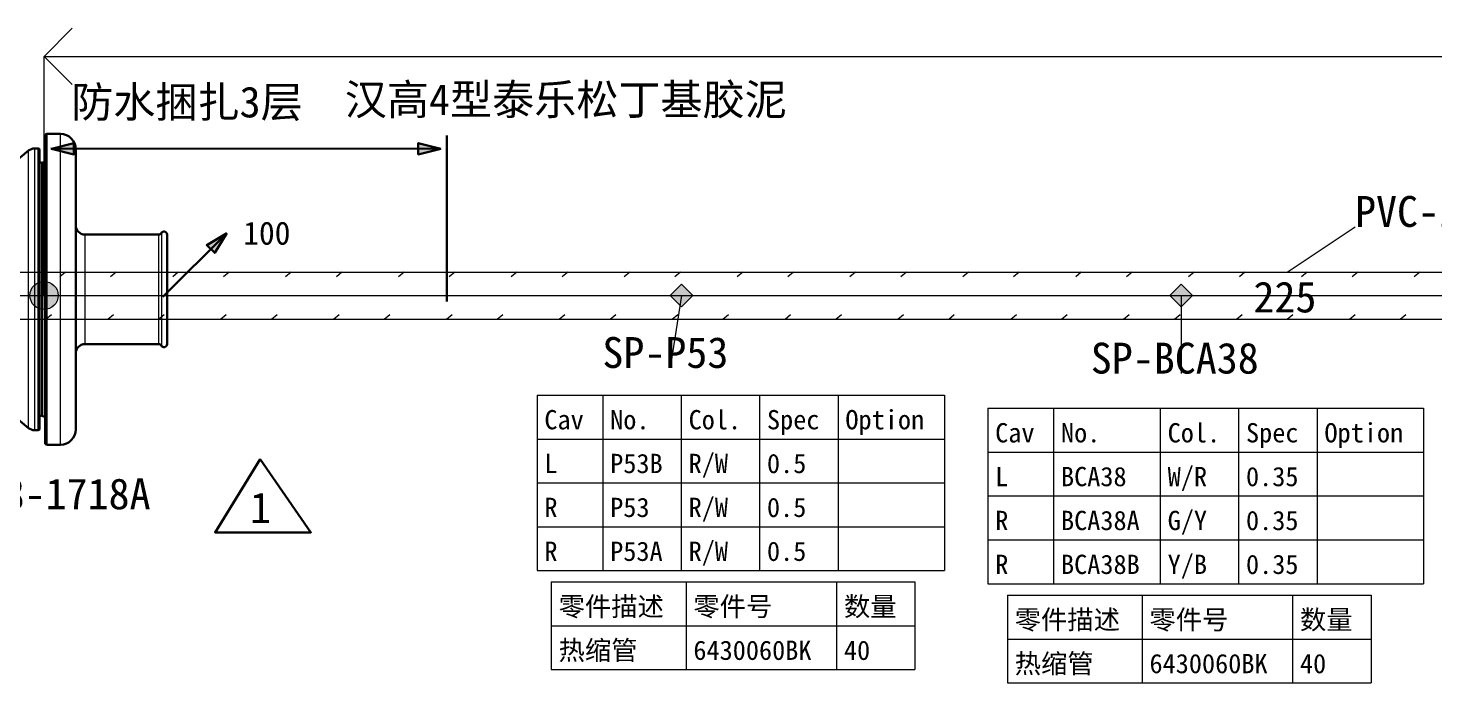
# Model space of a CAD drawing. Header units: millimetres. Extents: x 6 to 3615, y -854 to 0.
# Drawn here: x 693 to 817.5, y -599.5 to -541.5 of the extents above; entities that cross this region are included whole.
import ezdxf

# ---------------------------------------------------------------- set-up
doc = ezdxf.new("R2010")
doc.units = ezdxf.units.MM
doc.styles.add('4eff5b8b_Style', font='simfang.ttf')

msp = doc.modelspace()

# ---------------------------------------------------------------- hatches: boundary and pattern name
for points in [[(697.06, -551.69), (695.06, -552.19), (697.06, -552.69)], [(727.56, -551.69), (729.56, -552.19), (727.56, -552.69)], [(709.54, -561.42), (710.6, -559.66), (708.83, -560.72)], [(750.88, -566.19), (749.88, -565.19), (750.88, -564.19), (751.88, -565.19)], [(795.15, -566.19), (794.15, -565.19), (795.15, -564.19), (796.15, -565.19)]]:
    msp.add_hatch(color=256).paths.add_polyline_path(points)
h = msp.add_hatch(color=256)
edge = h.paths.add_edge_path()
edge.add_arc((694.41, -565.19), 1.25, 0, 360)
h = msp.add_hatch(color=256)
edge = h.paths.add_edge_path()
edge.add_arc((694.41, -565.19), 1.25, 0, 360)

# ---------------------------------------------------------------- linework, layer by layer
at = {"linetype": 'Continuous', "lineweight": 30}
for p, q in [((695.06, -552.19), (697.06, -551.69)), ((697.06, -551.69), (695.06, -552.19)), ((697.06, -552.69), (697.06, -551.69)), ((697.06, -552.69), (697.06, -551.69)), ((729.56, -552.19), (727.56, -551.69)), ((727.56, -552.69), (727.56, -551.69)), ((727.56, -552.69), (727.56, -551.69)), ((727.56, -551.69), (729.56, -552.19)), ((695.06, -552.19), (697.06, -552.69)), ((695.06, -552.19), (697.06, -552.69)), ((729.56, -552.19), (727.56, -552.69)), ((729.56, -552.19), (727.56, -552.69)), ((710.6, -559.66), (708.83, -560.72)), ((710.6, -559.66), (708.83, -560.72)), ((710.6, -559.66), (709.54, -561.42)), ((709.54, -561.42), (710.6, -559.66)), ((708.83, -560.72), (709.54, -561.42)), ((708.83, -560.72), (709.54, -561.42))]:
    msp.add_line(p, q, dxfattribs=at)
at = {"linetype": 'Continuous', "lineweight": 13}
for p, q in [((749.88, -565.19), (750.88, -564.19)), ((749.88, -565.19), (750.88, -564.19)), ((749.88, -565.19), (750.88, -566.19)), ((750.88, -566.19), (749.88, -565.19)), ((750.88, -564.19), (751.88, -565.19)), ((750.88, -564.19), (751.88, -565.19)), ((751.88, -565.19), (750.88, -566.19)), ((751.88, -565.19), (750.88, -566.19)), ((794.15, -565.19), (795.15, -564.19)), ((794.15, -565.19), (795.15, -564.19)), ((794.15, -565.19), (795.15, -566.19)), ((795.15, -566.19), (794.15, -565.19)), ((795.15, -564.19), (796.15, -565.19)), ((795.15, -564.19), (796.15, -565.19)), ((796.15, -565.19), (795.15, -566.19)), ((796.15, -565.19), (795.15, -566.19))]:
    msp.add_line(p, q, dxfattribs=at)
for points in [[(694.41, -544), (696.91, -541.5)], [(694.41, -544), (974.56, -544)], [(694.41, -565.19), (694.41, -544)], [(694.41, -544), (696.91, -546.5)], [(694.65, -550.88), (694.65, -578.41)], [(695.87, -578.41), (695.87, -550.88)], [(693.05, -576.94), (693.05, -552.35)], [(693.57, -552.16), (693.57, -577.12)], [(693.89, -577.12), (693.89, -552.16)], [(804.56, -563.11), (810.56, -559.11)], [(698.03, -559.79), (698.03, -569.5)], [(704.58, -569.5), (704.58, -559.79)], [(704.81, -559.65), (704.81, -569.64)], [(634.56, -565.19), (974.56, -565.19)], [(750.88, -565.19), (749.88, -571.61)], [(795.15, -565.19), (795.15, -572.11)], [(738.09, -574.02), (774.2, -574.02)], [(738.09, -574.02), (738.09, -589.57)], [(738.09, -574.02), (774.2, -574.02)], [(743.92, -574.02), (743.92, -589.57)], [(750.87, -574.02), (750.87, -589.57)], [(757.81, -574.02), (757.81, -589.57)], [(764.76, -574.02), (764.76, -589.57)], [(774.2, -574.02), (774.2, -589.57)], [(778.03, -575.18), (816.64, -575.18)], [(778.03, -575.18), (778.03, -590.73)], [(778.03, -575.18), (816.64, -575.18)], [(783.86, -575.18), (783.86, -590.73)], [(793.3, -575.18), (793.3, -590.73)], [(800.25, -575.18), (800.25, -590.73)], [(807.2, -575.18), (807.2, -590.73)], [(816.64, -575.18), (816.64, -590.73)], [(738.09, -577.91), (774.2, -577.91)], [(778.03, -579.07), (816.64, -579.07)], [(738.09, -581.79), (774.2, -581.79)], [(778.03, -582.95), (816.64, -582.95)], [(738.09, -585.68), (774.2, -585.68)], [(778.03, -586.84), (816.64, -586.84)], [(738.09, -589.57), (774.2, -589.57)], [(739.35, -590.57), (771.57, -590.57)], [(739.35, -590.57), (739.35, -598.34)], [(739.35, -590.57), (771.57, -590.57)], [(751.29, -590.57), (751.29, -598.34)], [(764.62, -590.57), (764.62, -598.34)], [(771.57, -590.57), (771.57, -598.34)], [(778.03, -590.73), (816.64, -590.73)], [(779.76, -591.74), (811.98, -591.74)], [(779.76, -591.74), (779.76, -599.52)], [(779.76, -591.74), (811.98, -591.74)], [(791.7, -591.74), (791.7, -599.52)], [(805.03, -591.74), (805.03, -599.52)], [(811.98, -591.74), (811.98, -599.52)], [(739.35, -594.46), (771.57, -594.46)], [(779.76, -595.63), (811.98, -595.63)], [(739.35, -598.34), (771.57, -598.34)], [(779.76, -599.52), (811.98, -599.52)]]:
    msp.add_lwpolyline(points, dxfattribs=at)
at = {"linetype": 'Continuous', "lineweight": 30}
for points in [[(694.52, -578.27), (694.52, -551.02)], [(694.62, -565.81), (694.62, -551.11)], [(695.87, -550.88), (694.65, -550.88)], [(730.09, -565.71), (730.09, -551.01)], [(693.05, -552.35), (690.99, -554.07), (690.99, -575.22), (693.05, -576.94)], [(693.89, -552.16), (693.57, -552.16)], [(694.02, -553.36), (694.02, -552.3), (694.02, -576.99), (694.02, -575.93)], [(729.56, -552.19), (695.01, -552.18)], [(697.22, -552.23), (697.22, -577.06)], [(694.25, -553.44), (694.25, -575.84)], [(704.58, -559.79), (698.03, -559.79)], [(704.94, -565.31), (710.6, -559.66)], [(705.31, -559.79), (705.31, -569.5)], [(698.03, -569.5), (704.58, -569.5)], [(693.57, -577.12), (693.89, -577.12)], [(694.65, -578.41), (695.87, -578.41)], [(713.56, -579.69), (709.56, -586.19), (718.06, -586.19), (713.56, -579.69)]]:
    msp.add_lwpolyline(points, dxfattribs=at)
for points in [[(695.06, -552.19), (697.06, -552.69), (697.06, -551.69)], [(729.56, -552.19), (727.56, -552.69), (727.56, -551.69)], [(710.6, -559.66), (708.83, -560.72), (709.54, -561.42)]]:
    msp.add_lwpolyline(points, close=True, dxfattribs=at)
at = {"linetype": 'Continuous', "lineweight": 0}
for points in [[(689.56, -563.11), (694.56, -563.11)], [(694.56, -563.11), (699.56, -563.11)], [(696.31, -563.11), (695.81, -563.53)], [(699.56, -563.11), (704.56, -563.11)], [(700.81, -563.11), (700.31, -563.53)], [(704.56, -563.11), (709.56, -563.11)], [(706.31, -563.11), (705.81, -563.53)], [(709.56, -563.11), (714.56, -563.11)], [(710.81, -563.11), (710.31, -563.53)], [(714.56, -563.11), (719.56, -563.11)], [(716.31, -563.11), (715.81, -563.53)], [(719.56, -563.11), (724.56, -563.11)], [(720.81, -563.11), (720.31, -563.53)], [(724.56, -563.11), (729.56, -563.11)], [(726.31, -563.11), (725.81, -563.53)], [(729.56, -563.11), (734.56, -563.11)], [(730.81, -563.11), (730.31, -563.53)], [(734.56, -563.11), (739.56, -563.11)], [(736.31, -563.11), (735.81, -563.53)], [(739.56, -563.11), (744.56, -563.11)], [(740.81, -563.11), (740.31, -563.53)], [(744.56, -563.11), (749.56, -563.11)], [(746.31, -563.11), (745.81, -563.53)], [(749.56, -563.11), (754.56, -563.11)], [(750.81, -563.11), (750.31, -563.53)], [(754.56, -563.11), (759.56, -563.11)], [(756.31, -563.11), (755.81, -563.53)], [(759.56, -563.11), (764.56, -563.11)], [(760.81, -563.11), (760.31, -563.53)], [(764.56, -563.11), (769.56, -563.11)], [(766.31, -563.11), (765.81, -563.53)], [(769.56, -563.11), (774.56, -563.11)], [(770.81, -563.11), (770.31, -563.53)], [(774.56, -563.11), (779.56, -563.11)], [(776.31, -563.11), (775.81, -563.53)], [(779.56, -563.11), (784.56, -563.11)], [(780.81, -563.11), (780.31, -563.53)], [(784.56, -563.11), (789.56, -563.11)], [(786.31, -563.11), (785.81, -563.53)], [(789.56, -563.11), (794.56, -563.11)], [(790.81, -563.11), (790.31, -563.53)], [(794.56, -563.11), (799.56, -563.11)], [(796.31, -563.11), (795.81, -563.53)], [(799.56, -563.11), (804.56, -563.11)], [(800.81, -563.11), (800.31, -563.53)], [(804.56, -563.11), (809.56, -563.11)], [(806.31, -563.11), (805.81, -563.53)], [(809.56, -563.11), (814.56, -563.11)], [(810.81, -563.11), (810.31, -563.53)], [(814.56, -563.11), (819.56, -563.11)], [(816.31, -563.11), (815.81, -563.53)], [(689.56, -567.28), (694.56, -567.28)], [(694.56, -567.28), (695.06, -566.86)], [(694.56, -567.28), (699.56, -567.28)], [(699.56, -567.28), (704.56, -567.28)], [(700.06, -567.28), (700.56, -566.86)], [(704.56, -567.28), (705.06, -566.86)], [(704.56, -567.28), (709.56, -567.28)], [(709.56, -567.28), (714.56, -567.28)], [(710.06, -567.28), (710.56, -566.86)], [(714.56, -567.28), (715.06, -566.86)], [(714.56, -567.28), (719.56, -567.28)], [(719.56, -567.28), (724.56, -567.28)], [(720.06, -567.28), (720.56, -566.86)], [(724.56, -567.28), (725.06, -566.86)], [(724.56, -567.28), (729.56, -567.28)], [(729.56, -567.28), (734.56, -567.28)], [(730.06, -567.28), (730.56, -566.86)], [(734.56, -567.28), (735.06, -566.86)], [(734.56, -567.28), (739.56, -567.28)], [(739.56, -567.28), (744.56, -567.28)], [(740.06, -567.28), (740.56, -566.86)], [(744.56, -567.28), (745.06, -566.86)], [(744.56, -567.28), (749.56, -567.28)], [(749.56, -567.28), (754.56, -567.28)], [(750.06, -567.28), (750.56, -566.86)], [(754.56, -567.28), (755.06, -566.86)], [(754.56, -567.28), (759.56, -567.28)], [(759.56, -567.28), (764.56, -567.28)], [(760.06, -567.28), (760.56, -566.86)], [(764.56, -567.28), (765.06, -566.86)], [(764.56, -567.28), (769.56, -567.28)], [(769.56, -567.28), (774.56, -567.28)], [(770.06, -567.28), (770.56, -566.86)], [(774.56, -567.28), (775.06, -566.86)], [(774.56, -567.28), (779.56, -567.28)], [(779.56, -567.28), (784.56, -567.28)], [(780.06, -567.28), (780.56, -566.86)], [(784.56, -567.28), (785.06, -566.86)], [(784.56, -567.28), (789.56, -567.28)], [(789.56, -567.28), (794.56, -567.28)], [(790.06, -567.28), (790.56, -566.86)], [(794.56, -567.28), (795.06, -566.86)], [(794.56, -567.28), (799.56, -567.28)], [(799.56, -567.28), (804.56, -567.28)], [(800.06, -567.28), (800.56, -566.86)], [(804.56, -567.28), (805.06, -566.86)], [(804.56, -567.28), (809.56, -567.28)], [(809.56, -567.28), (814.56, -567.28)], [(810.06, -567.28), (810.56, -566.86)], [(814.56, -567.28), (815.06, -566.86)], [(814.56, -567.28), (819.56, -567.28)]]:
    msp.add_lwpolyline(points, dxfattribs=at)
at = {"linetype": 'Continuous', "lineweight": 13}
for points in [[(749.88, -565.19), (750.88, -564.19), (751.88, -565.19), (750.88, -566.19)], [(794.15, -565.19), (795.15, -564.19), (796.15, -565.19), (795.15, -566.19)]]:
    msp.add_lwpolyline(points, close=True, dxfattribs=at)
msp.add_circle((694.41, -565.19), 1.25, dxfattribs=at)
msp.add_circle((694.41, -565.19), 1.25, dxfattribs=at)
msp.add_circle((694.41, -565.19), 1.25, dxfattribs=at)
msp.add_circle((694.41, -565.19), 1.25, dxfattribs=at)
at = {"linetype": 'Continuous', "lineweight": 30}
for centre, radius, start, end in [((694.65, -551.01), 0.134, 90, -180), ((695.87, -552.23), 1.35, 0, 90), ((693.57, -552.98), 0.816, 90, 130), ((693.89, -552.3), 0.134, 0, 90), ((694.31, -552.96), 0.485, -126, -97), ((694.4, -553.58), 0.201, 53, 138), ((698.03, -558.98), 0.809, -180, -90), ((704.58, -559.52), 0.266, -91, -30), ((705.04, -559.79), 0.27, 0, 150), ((698.03, -570.31), 0.809, 90, -180), ((704.58, -569.77), 0.268, 30, 90), ((705.04, -569.5), 0.27, -150, 0), ((694.31, -576.32), 0.485, 97, 126), ((694.4, -575.71), 0.201, -138, -53), ((693.57, -576.31), 0.816, -130, -90), ((693.89, -576.99), 0.134, -90, 0), ((695.87, -577.06), 1.35, -90, 0), ((694.65, -578.27), 0.134, -180, -90)]:
    msp.add_arc(centre, radius, start, end, dxfattribs=at)

# ---------------------------------------------------------------- texts
at = {"linetype": 'Continuous', "style": '4eff5b8b_Style'}
for s, height, p in [('防水捆扎3层', 2.734, (696.82, -549.41)), ('汉高4型泰乐松丁基胶泥', 2.7344, (721.06, -549.19)), ('PVC-19', 2.734, (810.56, -559.11)), ('100', 2.051, (712.06, -560.69)), ('225', 2.734, (801.56, -566.69)), ('SP-P53', 2.734, (743.88, -571.61)), ('SP-BCA38', 2.734, (787.15, -572.11)), ('Cav', 1.709, (738.74, -577.05)), ('No.', 1.709, (744.57, -577.05)), ('Col.', 1.709, (751.52, -577.05)), ('Spec', 1.709, (758.46, -577.05)), ('Option', 1.709, (765.41, -577.05)), ('Cav', 1.709, (778.68, -578.21)), ('No.', 1.709, (784.51, -578.21)), ('Col.', 1.709, (793.96, -578.21)), ('Spec', 1.709, (800.9, -578.21)), ('Option', 1.709, (807.85, -578.21)), ('R/W', 1.709, (751.52, -580.93)), ('L', 1.71, (738.74, -580.93)), ('P53B', 1.709, (744.57, -580.93)), ('0.5', 1.709, (758.46, -580.93)), ('BCA38', 1.709, (784.51, -582.09)), ('W/R', 1.709, (793.96, -582.09)), ('YD318-1718A', 2.7344, (683.39, -584.13)), ('L', 1.71, (778.68, -582.09)), ('0.35', 1.709, (800.9, -582.09)), ('1', 2.73, (712.66, -585.36)), ('R', 1.71, (738.74, -584.82)), ('P53', 1.709, (744.57, -584.82)), ('R/W', 1.709, (751.52, -584.82)), ('0.5', 1.709, (758.46, -584.82)), ('R', 1.71, (778.68, -585.98)), ('BCA38A', 1.709, (784.51, -585.98)), ('G/Y', 1.709, (793.96, -585.98)), ('0.35', 1.709, (800.9, -585.98)), ('R', 1.71, (738.74, -588.71)), ('P53A', 1.709, (744.57, -588.71)), ('R/W', 1.709, (751.52, -588.71)), ('0.5', 1.709, (758.46, -588.71)), ('R', 1.71, (778.68, -589.87)), ('BCA38B', 1.709, (784.51, -589.87)), ('Y/B', 1.709, (793.96, -589.87)), ('0.35', 1.709, (800.9, -589.87)), ('零件描述', 1.709, (740, -593.6)), ('零件号', 1.709, (751.94, -593.6)), ('数量', 1.709, (765.28, -593.6)), ('零件描述', 1.709, (780.41, -594.77)), ('零件号', 1.709, (792.35, -594.77)), ('数量', 1.709, (805.68, -594.77)), ('热缩管', 1.709, (740, -597.48)), ('6430060BK', 1.709, (751.94, -597.48)), ('40', 1.709, (765.28, -597.48)), ('热缩管', 1.709, (780.41, -598.66)), ('6430060BK', 1.709, (792.35, -598.66)), ('40', 1.709, (805.68, -598.66))]:
    msp.add_text(s, height=height, dxfattribs=at).set_placement(p)

doc.saveas('drawing.dxf')
